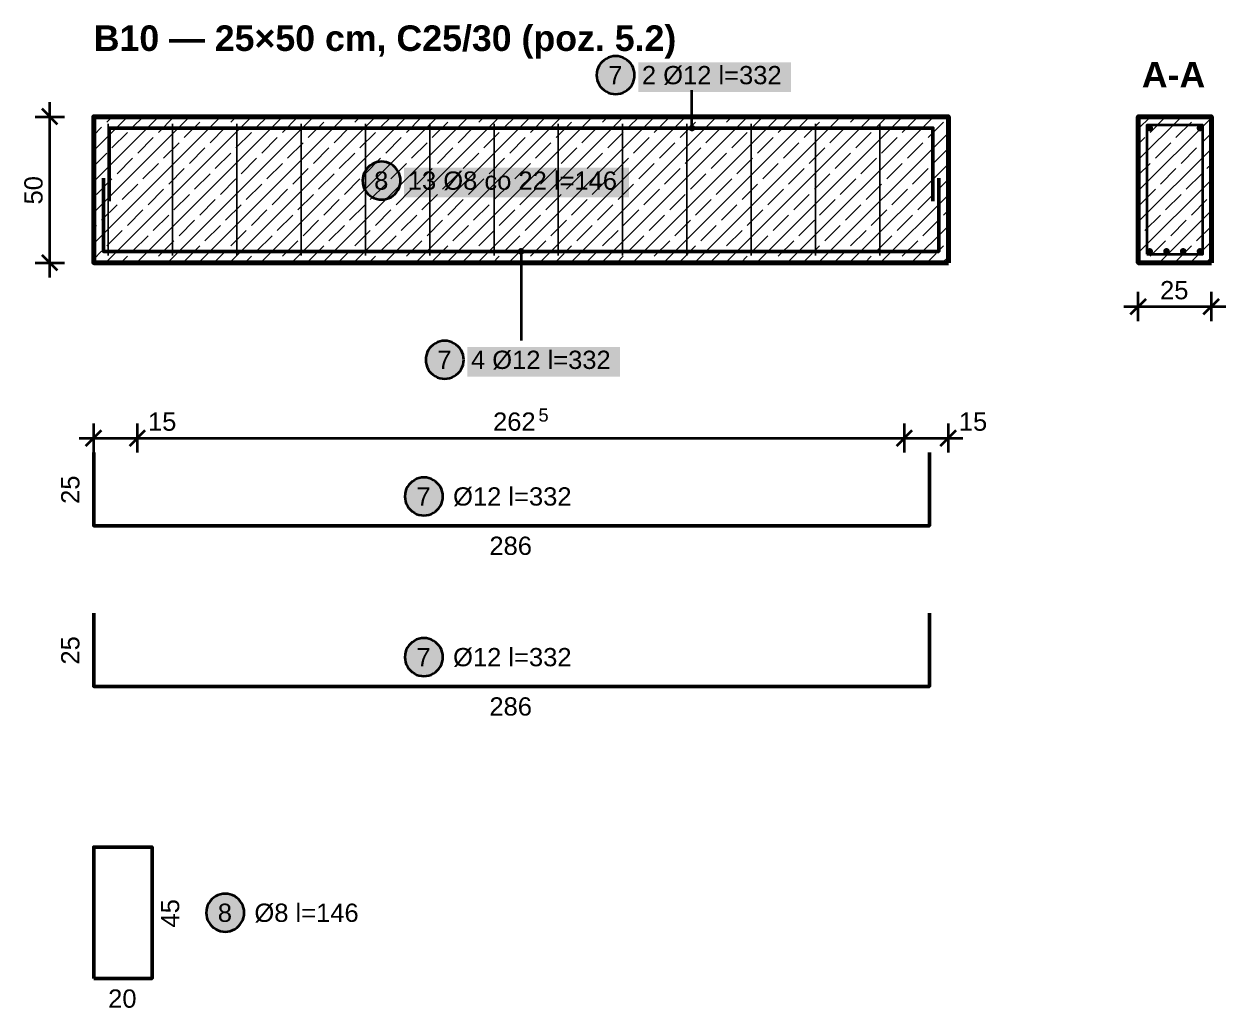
# Model space of a CAD drawing. Header units: metres. Extents: x 0.1 to 11.3, y -15.7 to -0.1.
# Drawn here: x 0.062 to 4.175, y -15.681 to -12.313 of the extents above; entities that cross this region are included whole.
import ezdxf

# ---------------------------------------------------------------- set-up
doc = ezdxf.new("R2010")
doc.units = ezdxf.units.M
for name, color, linetype, lineweight in [('A-KRESKOWANIE', 8, 'Continuous', 18), ('A-MASKA', 7, 'Continuous', 18), ('A-OPISY', 2, 'Continuous', 25), ('K-KONSTR', 7, 'Continuous', 50), ('K-WYMIARY', 1, 'Continuous', 25), ('K-ZBROJENIE', 1, 'Continuous', 100), ('K-ZBROJENIE-OPIS', 2, 'Continuous', 25)]:
    doc.layers.add(name, color=color, linetype=linetype, lineweight=lineweight)
doc.styles.add('PL_ARIAL', font='arial.ttf')
doc.styles.add('PL_ARIAL_B', font='arialbd.ttf')

msp = doc.modelspace()

# ---------------------------------------------------------------- hatches: boundary and pattern name
at = {"layer": 'A-MASKA', "true_color": 0xffffff}
for points in [[(2.1637, -12.5452), (2.6863, -12.5452), (2.6863, -12.444), (2.1637, -12.444)], [(1.3625, -12.9062), (2.1325, -12.9062), (2.1325, -12.805), (1.3625, -12.805)], [(1.5787, -13.5197), (2.1013, -13.5197), (2.1013, -13.4185), (1.5787, -13.4185)]]:
    msp.add_hatch(color=7, dxfattribs=at).paths.add_polyline_path(points)
at = {"layer": 'K-ZBROJENIE', "true_color": 0x000000}
for points in [[(3.9252, -12.669), (3.9252, -12.6701), (3.925, -12.6712), (3.9248, -12.6723), (3.9244, -12.6733), (3.9239, -12.6743), (3.9234, -12.6753), (3.9227, -12.6761), (3.922, -12.677), (3.9211, -12.6777), (3.9203, -12.6784), (3.9193, -12.6789), (3.9183, -12.6794), (3.9173, -12.6798), (3.9162, -12.68), (3.9151, -12.6802), (3.914, -12.6802), (3.9129, -12.6802), (3.9118, -12.68), (3.9107, -12.6798), (3.9097, -12.6794), (3.9087, -12.6789), (3.9077, -12.6784), (3.9069, -12.6777), (3.906, -12.677), (3.9053, -12.6761), (3.9046, -12.6753), (3.9041, -12.6743), (3.9036, -12.6733), (3.9032, -12.6723), (3.903, -12.6712), (3.9028, -12.6701), (3.9027, -12.669), (3.9028, -12.6679), (3.903, -12.6668), (3.9032, -12.6657), (3.9036, -12.6647), (3.9041, -12.6637), (3.9046, -12.6627), (3.9053, -12.6619), (3.906, -12.661), (3.9069, -12.6603), (3.9077, -12.6596), (3.9087, -12.6591), (3.9097, -12.6586), (3.9107, -12.6582), (3.9118, -12.658), (3.9129, -12.6578), (3.914, -12.6577), (3.9151, -12.6578), (3.9162, -12.658), (3.9173, -12.6582), (3.9183, -12.6586), (3.9193, -12.6591), (3.9203, -12.6596), (3.9211, -12.6603), (3.922, -12.661), (3.9227, -12.6619), (3.9234, -12.6627), (3.9239, -12.6637), (3.9244, -12.6647), (3.9248, -12.6657), (3.925, -12.6668), (3.9252, -12.6679)], [(4.0972, -12.669), (4.0972, -12.6701), (4.097, -12.6712), (4.0968, -12.6723), (4.0964, -12.6733), (4.0959, -12.6743), (4.0954, -12.6753), (4.0947, -12.6761), (4.094, -12.677), (4.0931, -12.6777), (4.0923, -12.6784), (4.0913, -12.6789), (4.0903, -12.6794), (4.0893, -12.6798), (4.0882, -12.68), (4.0871, -12.6802), (4.086, -12.6802), (4.0849, -12.6802), (4.0838, -12.68), (4.0827, -12.6798), (4.0817, -12.6794), (4.0807, -12.6789), (4.0797, -12.6784), (4.0789, -12.6777), (4.078, -12.677), (4.0773, -12.6761), (4.0766, -12.6753), (4.0761, -12.6743), (4.0756, -12.6733), (4.0752, -12.6723), (4.075, -12.6712), (4.0748, -12.6701), (4.0747, -12.669), (4.0748, -12.6679), (4.075, -12.6668), (4.0752, -12.6657), (4.0756, -12.6647), (4.0761, -12.6637), (4.0766, -12.6627), (4.0773, -12.6619), (4.078, -12.661), (4.0789, -12.6603), (4.0797, -12.6596), (4.0807, -12.6591), (4.0817, -12.6586), (4.0827, -12.6582), (4.0838, -12.658), (4.0849, -12.6578), (4.086, -12.6577), (4.0871, -12.6578), (4.0882, -12.658), (4.0893, -12.6582), (4.0903, -12.6586), (4.0913, -12.6591), (4.0923, -12.6596), (4.0931, -12.6603), (4.094, -12.661), (4.0947, -12.6619), (4.0954, -12.6627), (4.0959, -12.6637), (4.0964, -12.6647), (4.0968, -12.6657), (4.097, -12.6668), (4.0972, -12.6679)], [(3.9252, -13.091), (3.9252, -13.0921), (3.925, -13.0932), (3.9248, -13.0943), (3.9244, -13.0953), (3.9239, -13.0963), (3.9234, -13.0973), (3.9227, -13.0981), (3.922, -13.099), (3.9211, -13.0997), (3.9203, -13.1004), (3.9193, -13.1009), (3.9183, -13.1014), (3.9173, -13.1018), (3.9162, -13.102), (3.9151, -13.1022), (3.914, -13.1022), (3.9129, -13.1022), (3.9118, -13.102), (3.9107, -13.1018), (3.9097, -13.1014), (3.9087, -13.1009), (3.9077, -13.1004), (3.9069, -13.0997), (3.906, -13.099), (3.9053, -13.0981), (3.9046, -13.0973), (3.9041, -13.0963), (3.9036, -13.0953), (3.9032, -13.0943), (3.903, -13.0932), (3.9028, -13.0921), (3.9027, -13.091), (3.9028, -13.0899), (3.903, -13.0888), (3.9032, -13.0877), (3.9036, -13.0867), (3.9041, -13.0857), (3.9046, -13.0847), (3.9053, -13.0839), (3.906, -13.083), (3.9069, -13.0823), (3.9077, -13.0816), (3.9087, -13.0811), (3.9097, -13.0806), (3.9107, -13.0802), (3.9118, -13.08), (3.9129, -13.0798), (3.914, -13.0797), (3.9151, -13.0798), (3.9162, -13.08), (3.9173, -13.0802), (3.9183, -13.0806), (3.9193, -13.0811), (3.9203, -13.0816), (3.9211, -13.0823), (3.922, -13.083), (3.9227, -13.0839), (3.9234, -13.0847), (3.9239, -13.0857), (3.9244, -13.0867), (3.9248, -13.0877), (3.925, -13.0888), (3.9252, -13.0899)], [(3.9826, -13.091), (3.9825, -13.0921), (3.9824, -13.0932), (3.9821, -13.0943), (3.9817, -13.0953), (3.9813, -13.0963), (3.9807, -13.0973), (3.98, -13.0981), (3.9793, -13.099), (3.9785, -13.0997), (3.9776, -13.1004), (3.9766, -13.1009), (3.9756, -13.1014), (3.9746, -13.1018), (3.9735, -13.102), (3.9724, -13.1022), (3.9713, -13.1022), (3.9702, -13.1022), (3.9691, -13.102), (3.9681, -13.1018), (3.967, -13.1014), (3.966, -13.1009), (3.9651, -13.1004), (3.9642, -13.0997), (3.9634, -13.099), (3.9626, -13.0981), (3.962, -13.0973), (3.9614, -13.0963), (3.9609, -13.0953), (3.9606, -13.0943), (3.9603, -13.0932), (3.9601, -13.0921), (3.9601, -13.091), (3.9601, -13.0899), (3.9603, -13.0888), (3.9606, -13.0877), (3.9609, -13.0867), (3.9614, -13.0857), (3.962, -13.0847), (3.9626, -13.0839), (3.9634, -13.083), (3.9642, -13.0823), (3.9651, -13.0816), (3.966, -13.0811), (3.967, -13.0806), (3.9681, -13.0802), (3.9691, -13.08), (3.9702, -13.0798), (3.9713, -13.0797), (3.9724, -13.0798), (3.9735, -13.08), (3.9746, -13.0802), (3.9756, -13.0806), (3.9766, -13.0811), (3.9776, -13.0816), (3.9785, -13.0823), (3.9793, -13.083), (3.98, -13.0839), (3.9807, -13.0847), (3.9813, -13.0857), (3.9817, -13.0867), (3.9821, -13.0877), (3.9824, -13.0888), (3.9825, -13.0899)], [(4.0399, -13.091), (4.0399, -13.0921), (4.0397, -13.0932), (4.0394, -13.0943), (4.0391, -13.0953), (4.0386, -13.0963), (4.038, -13.0973), (4.0374, -13.0981), (4.0366, -13.099), (4.0358, -13.0997), (4.0349, -13.1004), (4.034, -13.1009), (4.033, -13.1014), (4.0319, -13.1018), (4.0309, -13.102), (4.0298, -13.1022), (4.0287, -13.1022), (4.0276, -13.1022), (4.0265, -13.102), (4.0254, -13.1018), (4.0244, -13.1014), (4.0234, -13.1009), (4.0224, -13.1004), (4.0215, -13.0997), (4.0207, -13.099), (4.02, -13.0981), (4.0193, -13.0973), (4.0187, -13.0963), (4.0183, -13.0953), (4.0179, -13.0943), (4.0176, -13.0932), (4.0175, -13.0921), (4.0174, -13.091), (4.0175, -13.0899), (4.0176, -13.0888), (4.0179, -13.0877), (4.0183, -13.0867), (4.0187, -13.0857), (4.0193, -13.0847), (4.02, -13.0839), (4.0207, -13.083), (4.0215, -13.0823), (4.0224, -13.0816), (4.0234, -13.0811), (4.0244, -13.0806), (4.0254, -13.0802), (4.0265, -13.08), (4.0276, -13.0798), (4.0287, -13.0797), (4.0298, -13.0798), (4.0309, -13.08), (4.0319, -13.0802), (4.033, -13.0806), (4.034, -13.0811), (4.0349, -13.0816), (4.0358, -13.0823), (4.0366, -13.083), (4.0374, -13.0839), (4.038, -13.0847), (4.0386, -13.0857), (4.0391, -13.0867), (4.0394, -13.0877), (4.0397, -13.0888), (4.0399, -13.0899)], [(4.0972, -13.091), (4.0972, -13.0921), (4.097, -13.0932), (4.0968, -13.0943), (4.0964, -13.0953), (4.0959, -13.0963), (4.0954, -13.0973), (4.0947, -13.0981), (4.094, -13.099), (4.0931, -13.0997), (4.0923, -13.1004), (4.0913, -13.1009), (4.0903, -13.1014), (4.0893, -13.1018), (4.0882, -13.102), (4.0871, -13.1022), (4.086, -13.1022), (4.0849, -13.1022), (4.0838, -13.102), (4.0827, -13.1018), (4.0817, -13.1014), (4.0807, -13.1009), (4.0797, -13.1004), (4.0789, -13.0997), (4.078, -13.099), (4.0773, -13.0981), (4.0766, -13.0973), (4.0761, -13.0963), (4.0756, -13.0953), (4.0752, -13.0943), (4.075, -13.0932), (4.0748, -13.0921), (4.0747, -13.091), (4.0748, -13.0899), (4.075, -13.0888), (4.0752, -13.0877), (4.0756, -13.0867), (4.0761, -13.0857), (4.0766, -13.0847), (4.0773, -13.0839), (4.078, -13.083), (4.0789, -13.0823), (4.0797, -13.0816), (4.0807, -13.0811), (4.0817, -13.0806), (4.0827, -13.0802), (4.0838, -13.08), (4.0849, -13.0798), (4.086, -13.0797), (4.0871, -13.0798), (4.0882, -13.08), (4.0893, -13.0802), (4.0903, -13.0806), (4.0913, -13.0811), (4.0923, -13.0816), (4.0931, -13.0823), (4.094, -13.083), (4.0947, -13.0839), (4.0954, -13.0847), (4.0959, -13.0857), (4.0964, -13.0867), (4.0968, -13.0877), (4.097, -13.0888), (4.0972, -13.0899)]]:
    msp.add_hatch(color=7, dxfattribs=at).paths.add_polyline_path(points)
at = {"layer": 'K-ZBROJENIE-OPIS', "true_color": 0xffffff}
for points in [[(2.1512, -12.4877), (2.1507, -12.4793), (2.149, -12.4709), (2.1463, -12.4629), (2.1425, -12.4552), (2.1378, -12.4482), (2.1322, -12.4418), (2.1258, -12.4362), (2.1187, -12.4315), (2.1111, -12.4277), (2.1031, -12.425), (2.0947, -12.4233), (2.0862, -12.4227), (2.0778, -12.4233), (2.0694, -12.425), (2.0614, -12.4277), (2.0537, -12.4315), (2.0467, -12.4362), (2.0403, -12.4418), (2.0347, -12.4482), (2.03, -12.4552), (2.0262, -12.4629), (2.0235, -12.4709), (2.0218, -12.4793), (2.0212, -12.4877), (2.0218, -12.4962), (2.0235, -12.5046), (2.0262, -12.5126), (2.03, -12.5202), (2.0347, -12.5273), (2.0403, -12.5337), (2.0467, -12.5393), (2.0537, -12.544), (2.0614, -12.5478), (2.0694, -12.5505), (2.0778, -12.5522), (2.0862, -12.5527), (2.0947, -12.5522), (2.1031, -12.5505), (2.1111, -12.5478), (2.1187, -12.544), (2.1258, -12.5393), (2.1322, -12.5337), (2.1378, -12.5273), (2.1425, -12.5202), (2.1463, -12.5126), (2.149, -12.5046), (2.1507, -12.4962)], [(1.35, -12.8487), (1.3495, -12.8403), (1.3478, -12.8319), (1.3451, -12.8239), (1.3413, -12.8162), (1.3366, -12.8092), (1.331, -12.8028), (1.3246, -12.7972), (1.3175, -12.7925), (1.3099, -12.7887), (1.3018, -12.786), (1.2935, -12.7843), (1.285, -12.7837), (1.2765, -12.7843), (1.2682, -12.786), (1.2601, -12.7887), (1.2525, -12.7925), (1.2455, -12.7972), (1.2391, -12.8028), (1.2335, -12.8092), (1.2287, -12.8162), (1.225, -12.8239), (1.2222, -12.8319), (1.2206, -12.8403), (1.22, -12.8487), (1.2206, -12.8572), (1.2222, -12.8656), (1.225, -12.8736), (1.2287, -12.8812), (1.2335, -12.8883), (1.2391, -12.8947), (1.2455, -12.9003), (1.2525, -12.905), (1.2601, -12.9088), (1.2682, -12.9115), (1.2765, -12.9132), (1.285, -12.9137), (1.2935, -12.9132), (1.3018, -12.9115), (1.3099, -12.9088), (1.3175, -12.905), (1.3246, -12.9003), (1.331, -12.8947), (1.3366, -12.8883), (1.3413, -12.8812), (1.3451, -12.8736), (1.3478, -12.8656), (1.3495, -12.8572)], [(1.5662, -13.4622), (1.5657, -13.4538), (1.564, -13.4454), (1.5613, -13.4374), (1.5575, -13.4297), (1.5528, -13.4227), (1.5472, -13.4163), (1.5408, -13.4107), (1.5337, -13.406), (1.5261, -13.4022), (1.5181, -13.3995), (1.5097, -13.3978), (1.5012, -13.3972), (1.4928, -13.3978), (1.4844, -13.3995), (1.4764, -13.4022), (1.4687, -13.406), (1.4617, -13.4107), (1.4553, -13.4163), (1.4497, -13.4227), (1.445, -13.4297), (1.4412, -13.4374), (1.4385, -13.4454), (1.4368, -13.4538), (1.4362, -13.4622), (1.4368, -13.4707), (1.4385, -13.4791), (1.4412, -13.4871), (1.445, -13.4947), (1.4497, -13.5018), (1.4553, -13.5082), (1.4617, -13.5138), (1.4687, -13.5185), (1.4764, -13.5223), (1.4844, -13.525), (1.4928, -13.5267), (1.5012, -13.5272), (1.5097, -13.5267), (1.5181, -13.525), (1.5261, -13.5223), (1.5337, -13.5185), (1.5408, -13.5138), (1.5472, -13.5082), (1.5528, -13.5018), (1.5575, -13.4947), (1.5613, -13.4871), (1.564, -13.4791), (1.5657, -13.4707)], [(1.495, -13.93), (1.4944, -13.9215), (1.4928, -13.9132), (1.4901, -13.9051), (1.4863, -13.8975), (1.4816, -13.8904), (1.476, -13.884), (1.4696, -13.8784), (1.4625, -13.8737), (1.4549, -13.8699), (1.4468, -13.8672), (1.4385, -13.8656), (1.43, -13.865), (1.4215, -13.8656), (1.4132, -13.8672), (1.4051, -13.8699), (1.3975, -13.8737), (1.3904, -13.8784), (1.384, -13.884), (1.3784, -13.8904), (1.3737, -13.8975), (1.3699, -13.9051), (1.3672, -13.9132), (1.3656, -13.9215), (1.365, -13.93), (1.3656, -13.9385), (1.3672, -13.9468), (1.3699, -13.9549), (1.3737, -13.9625), (1.3784, -13.9696), (1.384, -13.976), (1.3904, -13.9816), (1.3975, -13.9863), (1.4051, -13.9901), (1.4132, -13.9928), (1.4215, -13.9944), (1.43, -13.995), (1.4385, -13.9944), (1.4468, -13.9928), (1.4549, -13.9901), (1.4625, -13.9863), (1.4696, -13.9816), (1.476, -13.976), (1.4816, -13.9696), (1.4863, -13.9625), (1.4901, -13.9549), (1.4928, -13.9468), (1.4944, -13.9385)], [(1.495, -14.48), (1.4944, -14.4715), (1.4928, -14.4632), (1.4901, -14.4551), (1.4863, -14.4475), (1.4816, -14.4404), (1.476, -14.434), (1.4696, -14.4284), (1.4625, -14.4237), (1.4549, -14.4199), (1.4468, -14.4172), (1.4385, -14.4156), (1.43, -14.415), (1.4215, -14.4156), (1.4132, -14.4172), (1.4051, -14.4199), (1.3975, -14.4237), (1.3904, -14.4284), (1.384, -14.434), (1.3784, -14.4404), (1.3737, -14.4475), (1.3699, -14.4551), (1.3672, -14.4632), (1.3656, -14.4715), (1.365, -14.48), (1.3656, -14.4885), (1.3672, -14.4968), (1.3699, -14.5049), (1.3737, -14.5125), (1.3784, -14.5196), (1.384, -14.526), (1.3904, -14.5316), (1.3975, -14.5363), (1.4051, -14.5401), (1.4132, -14.5428), (1.4215, -14.5444), (1.43, -14.545), (1.4385, -14.5444), (1.4468, -14.5428), (1.4549, -14.5401), (1.4625, -14.5363), (1.4696, -14.5316), (1.476, -14.526), (1.4816, -14.5196), (1.4863, -14.5125), (1.4901, -14.5049), (1.4928, -14.4968), (1.4944, -14.4885)], [(0.815, -15.355), (0.8144, -15.3465), (0.8128, -15.3382), (0.8101, -15.3301), (0.8063, -15.3225), (0.8016, -15.3154), (0.796, -15.309), (0.7896, -15.3034), (0.7825, -15.2987), (0.7749, -15.2949), (0.7668, -15.2922), (0.7585, -15.2906), (0.75, -15.29), (0.7415, -15.2906), (0.7332, -15.2922), (0.7251, -15.2949), (0.7175, -15.2987), (0.7104, -15.3034), (0.704, -15.309), (0.6984, -15.3154), (0.6937, -15.3225), (0.6899, -15.3301), (0.6872, -15.3382), (0.6856, -15.3465), (0.685, -15.355), (0.6856, -15.3635), (0.6872, -15.3718), (0.6899, -15.3799), (0.6937, -15.3875), (0.6984, -15.3946), (0.704, -15.401), (0.7104, -15.4066), (0.7175, -15.4113), (0.7251, -15.4151), (0.7332, -15.4178), (0.7415, -15.4194), (0.75, -15.42), (0.7585, -15.4194), (0.7668, -15.4178), (0.7749, -15.4151), (0.7825, -15.4113), (0.7896, -15.4066), (0.796, -15.401), (0.8016, -15.3946), (0.8063, -15.3875), (0.8101, -15.3799), (0.8128, -15.3718), (0.8144, -15.3635)]]:
    msp.add_hatch(color=7, dxfattribs=at).paths.add_polyline_path(points)
at = {"layer": 'K-ZBROJENIE-OPIS', "true_color": 0x000000}
for points in [[(2.3588, -12.669), (2.3584, -12.6661), (2.3572, -12.6634), (2.3555, -12.661), (2.3531, -12.6593), (2.3504, -12.6581), (2.3475, -12.6577), (2.3446, -12.6581), (2.3419, -12.6593), (2.3395, -12.661), (2.3378, -12.6634), (2.3366, -12.6661), (2.3363, -12.669), (2.3366, -12.6719), (2.3378, -12.6746), (2.3395, -12.677), (2.3419, -12.6787), (2.3446, -12.6799), (2.3475, -12.6802), (2.3504, -12.6799), (2.3531, -12.6787), (2.3555, -12.677), (2.3572, -12.6746), (2.3584, -12.6719)], [(1.7738, -13.091), (1.7734, -13.0881), (1.7722, -13.0854), (1.7705, -13.083), (1.7681, -13.0813), (1.7654, -13.0801), (1.7625, -13.0797), (1.7596, -13.0801), (1.7569, -13.0813), (1.7545, -13.083), (1.7528, -13.0854), (1.7516, -13.0881), (1.7513, -13.091), (1.7516, -13.0939), (1.7528, -13.0966), (1.7545, -13.099), (1.7569, -13.1007), (1.7596, -13.1019), (1.7625, -13.1022), (1.7654, -13.1019), (1.7681, -13.1007), (1.7705, -13.099), (1.7722, -13.0966), (1.7734, -13.0939)]]:
    msp.add_hatch(color=7, dxfattribs=at).paths.add_polyline_path(points)

# ---------------------------------------------------------------- linework, layer by layer
at = {"layer": 'A-KRESKOWANIE', "lineweight": 25, "ltscale": 0.025}
for points in [[(0.3, -13.0643), (0.7343, -12.63)], [(0.3, -12.9583), (0.6283, -12.63)], [(0.3, -12.8522), (0.5222, -12.63)], [(0.3, -12.7461), (0.4161, -12.63)], [(0.3, -12.6401), (0.3101, -12.63)], [(0.3, -12.6931), (0.327, -12.6661)], [(0.3404, -13.13), (0.8404, -12.63)], [(0.3447, -12.6484), (0.3631, -12.63)], [(0.4331, -12.6661), (0.4692, -12.63)], [(0.4465, -13.13), (0.9465, -12.63)], [(0.5215, -12.6837), (0.5745, -12.6307)], [(0.5525, -13.13), (1.0525, -12.63)], [(0.6099, -12.7014), (0.6629, -12.6484)], [(0.6586, -13.13), (1.1586, -12.63)], [(0.6806, -12.6307), (0.6813, -12.63)], [(0.6983, -12.7191), (0.7513, -12.6661)], [(0.7646, -13.13), (1.2646, -12.63)], [(0.769, -12.6484), (0.7874, -12.63)], [(0.8574, -12.6661), (0.8934, -12.63)], [(0.8707, -13.13), (1.3707, -12.63)], [(0.9458, -12.6837), (0.9988, -12.6307)], [(0.9768, -13.13), (1.4768, -12.63)], [(1.0341, -12.7014), (1.0872, -12.6484)], [(1.0828, -13.13), (1.5828, -12.63)], [(1.1049, -12.6307), (1.1055, -12.63)], [(1.1225, -12.7191), (1.1756, -12.6661)], [(1.1889, -13.13), (1.6889, -12.63)], [(1.1932, -12.6484), (1.2116, -12.63)], [(1.2816, -12.6661), (1.3177, -12.63)], [(1.295, -13.13), (1.795, -12.63)], [(1.37, -12.6837), (1.4231, -12.6307)], [(1.401, -13.13), (1.901, -12.63)], [(1.4584, -12.7014), (1.5114, -12.6484)], [(1.5071, -13.13), (2.0071, -12.63)], [(1.5291, -12.6307), (1.5298, -12.63)], [(1.5468, -12.7191), (1.5998, -12.6661)], [(1.6132, -13.13), (2.1132, -12.63)], [(1.6175, -12.6484), (1.6359, -12.63)], [(1.7059, -12.6661), (1.7419, -12.63)], [(1.7192, -13.13), (2.2192, -12.63)], [(1.7943, -12.6837), (1.8473, -12.6307)], [(1.8253, -13.13), (2.3253, -12.63)], [(1.8827, -12.7014), (1.9357, -12.6484)], [(1.9314, -13.13), (2.4314, -12.63)], [(1.9534, -12.6307), (1.9541, -12.63)], [(1.9711, -12.7191), (2.0241, -12.6661)], [(2.0374, -13.13), (2.5374, -12.63)], [(2.0418, -12.6484), (2.0601, -12.63)], [(2.1302, -12.6661), (2.1662, -12.63)], [(2.1435, -13.13), (2.6435, -12.63)], [(2.2185, -12.6837), (2.2716, -12.6307)], [(2.2496, -13.13), (2.7496, -12.63)], [(2.3069, -12.7014), (2.36, -12.6484)], [(2.3556, -13.13), (2.8556, -12.63)], [(2.3776, -12.6307), (2.3783, -12.63)], [(2.3953, -12.7191), (2.4484, -12.6661)], [(2.4617, -13.13), (2.9617, -12.63)], [(2.466, -12.6484), (2.4844, -12.63)], [(2.5544, -12.6661), (2.5905, -12.63)], [(2.5678, -13.13), (3.0678, -12.63)], [(2.6428, -12.6837), (2.6958, -12.6307)], [(2.6738, -13.13), (3.1738, -12.63)], [(2.7312, -12.7014), (2.7842, -12.6484)], [(2.8019, -12.6307), (2.8026, -12.63)], [(2.8196, -12.7191), (2.8726, -12.6661)], [(2.8903, -12.6484), (2.9087, -12.63)], [(2.9787, -12.6661), (3.0147, -12.63)], [(3.0671, -12.6837), (3.1201, -12.6307)], [(3.1555, -12.7014), (3.2085, -12.6484)], [(3.875, -12.7774), (4.0224, -12.63)], [(3.875, -12.6713), (3.9163, -12.63)], [(3.875, -12.8834), (4.125, -12.6334)], [(3.9156, -12.6837), (3.9686, -12.6307)], [(4.004, -12.7014), (4.057, -12.6484)], [(4.0747, -12.6307), (4.0754, -12.63)], [(0.3624, -12.7368), (0.4154, -12.6837)], [(0.4508, -12.7544), (0.5038, -12.7014)], [(0.7867, -12.7368), (0.8397, -12.6837)], [(0.875, -12.7544), (0.9281, -12.7014)], [(1.2109, -12.7368), (1.264, -12.6837)], [(1.2993, -12.7544), (1.3523, -12.7014)], [(1.6352, -12.7368), (1.6882, -12.6837)], [(1.7236, -12.7544), (1.7766, -12.7014)], [(2.0594, -12.7368), (2.1125, -12.6837)], [(2.1478, -12.7544), (2.2009, -12.7014)], [(2.4837, -12.7368), (2.5367, -12.6837)], [(2.5721, -12.7544), (2.6251, -12.7014)], [(2.7799, -13.13), (3.225, -12.6849)], [(2.908, -12.7368), (2.961, -12.6837)], [(2.9964, -12.7544), (3.0494, -12.7014)], [(3.875, -12.7243), (3.8979, -12.7014)], [(4.0924, -12.7191), (4.125, -12.6865)], [(0.5392, -12.7721), (0.5922, -12.7191)], [(0.6276, -12.7898), (0.6806, -12.7368)], [(0.9634, -12.7721), (1.0165, -12.7191)], [(1.0518, -12.7898), (1.1049, -12.7368)], [(1.3877, -12.7721), (1.4407, -12.7191)], [(1.4761, -12.7898), (1.5291, -12.7368)], [(1.812, -12.7721), (1.865, -12.7191)], [(1.9003, -12.7898), (1.9534, -12.7368)], [(2.2362, -12.7721), (2.2893, -12.7191)], [(2.3246, -12.7898), (2.3776, -12.7368)], [(2.6605, -12.7721), (2.7135, -12.7191)], [(2.7489, -12.7898), (2.8019, -12.7368)], [(3.0848, -12.7721), (3.1378, -12.7191)], [(3.1731, -12.7898), (3.225, -12.7379)], [(3.875, -12.9895), (4.125, -12.7395)], [(3.9333, -12.7721), (3.9863, -12.7191)], [(4.0217, -12.7898), (4.0747, -12.7368)], [(0.3, -12.7992), (0.3447, -12.7544)], [(0.3801, -12.8251), (0.4331, -12.7721)], [(0.4685, -12.8428), (0.5215, -12.7898)], [(0.7159, -12.8075), (0.769, -12.7544)], [(0.8043, -12.8251), (0.8574, -12.7721)], [(0.8927, -12.8428), (0.9458, -12.7898)], [(1.1402, -12.8075), (1.1932, -12.7544)], [(1.2286, -12.8251), (1.2816, -12.7721)], [(1.317, -12.8428), (1.37, -12.7898)], [(1.5645, -12.8075), (1.6175, -12.7544)], [(1.6529, -12.8251), (1.7059, -12.7721)], [(1.7413, -12.8428), (1.7943, -12.7898)], [(1.9887, -12.8075), (2.0418, -12.7544)], [(2.0771, -12.8251), (2.1302, -12.7721)], [(2.1655, -12.8428), (2.2185, -12.7898)], [(2.413, -12.8075), (2.466, -12.7544)], [(2.5014, -12.8251), (2.5544, -12.7721)], [(2.5898, -12.8428), (2.6428, -12.7898)], [(2.8373, -12.8075), (2.8903, -12.7544)], [(2.886, -13.13), (3.225, -12.791)], [(2.9257, -12.8251), (2.9787, -12.7721)], [(3.014, -12.8428), (3.0671, -12.7898)], [(3.875, -12.8304), (3.9156, -12.7898)], [(4.1101, -12.8075), (4.125, -12.7925)], [(0.5568, -12.8605), (0.6099, -12.8075)], [(0.6452, -12.8782), (0.6983, -12.8251)], [(0.9811, -12.8605), (1.0341, -12.8075)], [(1.0695, -12.8782), (1.1225, -12.8251)], [(1.4054, -12.8605), (1.4584, -12.8075)], [(1.4938, -12.8782), (1.5468, -12.8251)], [(1.8296, -12.8605), (1.8827, -12.8075)], [(1.918, -12.8782), (1.9711, -12.8251)], [(2.2539, -12.8605), (2.3069, -12.8075)], [(2.3423, -12.8782), (2.3953, -12.8251)], [(2.6782, -12.8605), (2.7312, -12.8075)], [(2.7666, -12.8782), (2.8196, -12.8251)], [(3.1024, -12.8605), (3.1555, -12.8075)], [(3.951, -12.8605), (4.004, -12.8075)], [(4.0393, -12.8782), (4.0924, -12.8251)], [(0.3094, -12.8959), (0.3624, -12.8428)], [(0.3977, -12.9135), (0.4508, -12.8605)], [(0.7336, -12.8959), (0.7867, -12.8428)], [(0.822, -12.9135), (0.875, -12.8605)], [(1.1579, -12.8959), (1.2109, -12.8428)], [(1.2463, -12.9135), (1.2993, -12.8605)], [(1.5822, -12.8959), (1.6352, -12.8428)], [(1.6705, -12.9135), (1.7236, -12.8605)], [(2.0064, -12.8959), (2.0594, -12.8428)], [(2.0948, -12.9135), (2.1478, -12.8605)], [(2.4307, -12.8959), (2.4837, -12.8428)], [(2.5191, -12.9135), (2.5721, -12.8605)], [(2.8549, -12.8959), (2.908, -12.8428)], [(2.9433, -12.9135), (2.9964, -12.8605)], [(3.1908, -12.8782), (3.225, -12.844)], [(3.875, -13.0956), (4.125, -12.8456)], [(0.4861, -12.9312), (0.5392, -12.8782)], [(0.5745, -12.9489), (0.6276, -12.8959)], [(0.6629, -12.9666), (0.7159, -12.9135)], [(0.9104, -12.9312), (0.9634, -12.8782)], [(0.9988, -12.9489), (1.0518, -12.8959)], [(1.0872, -12.9666), (1.1402, -12.9135)], [(1.3347, -12.9312), (1.3877, -12.8782)], [(1.4231, -12.9489), (1.4761, -12.8959)], [(1.5114, -12.9666), (1.5645, -12.9135)], [(1.7589, -12.9312), (1.812, -12.8782)], [(1.8473, -12.9489), (1.9003, -12.8959)], [(1.9357, -12.9666), (1.9887, -12.9135)], [(2.1832, -12.9312), (2.2362, -12.8782)], [(2.2716, -12.9489), (2.3246, -12.8959)], [(2.36, -12.9666), (2.413, -12.9135)], [(2.6075, -12.9312), (2.6605, -12.8782)], [(2.6958, -12.9489), (2.7489, -12.8959)], [(2.7842, -12.9666), (2.8373, -12.9135)], [(2.992, -13.13), (3.225, -12.897)], [(3.0317, -12.9312), (3.0848, -12.8782)], [(3.1201, -12.9489), (3.1731, -12.8959)], [(3.8802, -12.9312), (3.9333, -12.8782)], [(3.9686, -12.9489), (4.0217, -12.8959)], [(4.057, -12.9666), (4.1101, -12.9135)], [(0.327, -12.9842), (0.3801, -12.9312)], [(0.4154, -13.0019), (0.4685, -12.9489)], [(0.7513, -12.9842), (0.8043, -12.9312)], [(0.8397, -13.0019), (0.8927, -12.9489)], [(1.1756, -12.9842), (1.2286, -12.9312)], [(1.264, -13.0019), (1.317, -12.9489)], [(1.5998, -12.9842), (1.6529, -12.9312)], [(1.6882, -13.0019), (1.7413, -12.9489)], [(2.0241, -12.9842), (2.0771, -12.9312)], [(2.1125, -13.0019), (2.1655, -12.9489)], [(2.4484, -12.9842), (2.5014, -12.9312)], [(2.5367, -13.0019), (2.5898, -12.9489)], [(2.8726, -12.9842), (2.9257, -12.9312)], [(2.961, -13.0019), (3.014, -12.9489)], [(3.2085, -12.9666), (3.225, -12.9501)], [(3.9466, -13.13), (4.125, -12.9516)], [(0.5038, -13.0196), (0.5568, -12.9666)], [(0.5922, -13.0373), (0.6452, -12.9842)], [(0.9281, -13.0196), (0.9811, -12.9666)], [(1.0165, -13.0373), (1.0695, -12.9842)], [(1.3523, -13.0196), (1.4054, -12.9666)], [(1.4407, -13.0373), (1.4938, -12.9842)], [(1.7766, -13.0196), (1.8296, -12.9666)], [(1.865, -13.0373), (1.918, -12.9842)], [(2.2009, -13.0196), (2.2539, -12.9666)], [(2.2893, -13.0373), (2.3423, -12.9842)], [(2.6251, -13.0196), (2.6782, -12.9666)], [(2.7135, -13.0373), (2.7666, -12.9842)], [(3.0494, -13.0196), (3.1024, -12.9666)], [(3.1378, -13.0373), (3.1908, -12.9842)], [(3.8979, -13.0196), (3.951, -12.9666)], [(3.9863, -13.0373), (4.0393, -12.9842)], [(0.3, -13.0113), (0.3094, -13.0019)], [(0.3447, -13.0726), (0.3977, -13.0196)], [(0.4331, -13.0903), (0.4861, -13.0373)], [(0.6806, -13.055), (0.7336, -13.0019)], [(0.769, -13.0726), (0.822, -13.0196)], [(0.8574, -13.0903), (0.9104, -13.0373)], [(1.1049, -13.055), (1.1579, -13.0019)], [(1.1932, -13.0726), (1.2463, -13.0196)], [(1.2816, -13.0903), (1.3347, -13.0373)], [(1.5291, -13.055), (1.5822, -13.0019)], [(1.6175, -13.0726), (1.6705, -13.0196)], [(1.7059, -13.0903), (1.7589, -13.0373)], [(1.9534, -13.055), (2.0064, -13.0019)], [(2.0418, -13.0726), (2.0948, -13.0196)], [(2.1302, -13.0903), (2.1832, -13.0373)], [(2.3776, -13.055), (2.4307, -13.0019)], [(2.466, -13.0726), (2.5191, -13.0196)], [(2.5544, -13.0903), (2.6075, -13.0373)], [(2.8019, -13.055), (2.8549, -13.0019)], [(2.8903, -13.0726), (2.9433, -13.0196)], [(2.9787, -13.0903), (3.0317, -13.0373)], [(3.0981, -13.13), (3.225, -13.0031)], [(3.875, -13.0425), (3.8802, -13.0373)], [(4.0747, -13.055), (4.125, -13.0047)], [(0.5215, -13.108), (0.5745, -13.055)], [(0.6099, -13.1257), (0.6629, -13.0726)], [(0.9458, -13.108), (0.9988, -13.055)], [(1.0341, -13.1257), (1.0872, -13.0726)], [(1.37, -13.108), (1.4231, -13.055)], [(1.4584, -13.1257), (1.5114, -13.0726)], [(1.7943, -13.108), (1.8473, -13.055)], [(1.8827, -13.1257), (1.9357, -13.0726)], [(2.2185, -13.108), (2.2716, -13.055)], [(2.3069, -13.1257), (2.36, -13.0726)], [(2.6428, -13.108), (2.6958, -13.055)], [(2.7312, -13.1257), (2.7842, -13.0726)], [(3.0671, -13.108), (3.1201, -13.055)], [(3.1555, -13.1257), (3.2085, -13.0726)], [(3.9156, -13.108), (3.9686, -13.055)], [(4.004, -13.1257), (4.057, -13.0726)], [(4.0527, -13.13), (4.125, -13.0577)], [(0.3, -13.1174), (0.327, -13.0903)], [(0.3934, -13.13), (0.4154, -13.108)], [(0.7116, -13.13), (0.7513, -13.0903)], [(0.8177, -13.13), (0.8397, -13.108)], [(1.1359, -13.13), (1.1756, -13.0903)], [(1.2419, -13.13), (1.264, -13.108)], [(1.5601, -13.13), (1.5998, -13.0903)], [(1.6662, -13.13), (1.6882, -13.108)], [(1.9844, -13.13), (2.0241, -13.0903)], [(2.0905, -13.13), (2.1125, -13.108)], [(2.4087, -13.13), (2.4484, -13.0903)], [(2.5147, -13.13), (2.5367, -13.108)], [(2.8329, -13.13), (2.8726, -13.0903)], [(2.939, -13.13), (2.961, -13.108)], [(3.2042, -13.13), (3.225, -13.1092)], [(4.1057, -13.13), (4.125, -13.1107)], [(0.4995, -13.13), (0.5038, -13.1257)], [(0.9237, -13.13), (0.9281, -13.1257)], [(1.348, -13.13), (1.3523, -13.1257)], [(1.7723, -13.13), (1.7766, -13.1257)], [(2.1965, -13.13), (2.2009, -13.1257)], [(2.6208, -13.13), (2.6251, -13.1257)], [(3.0451, -13.13), (3.0494, -13.1257)], [(3.8936, -13.13), (3.8979, -13.1257)]]:
    msp.add_lwpolyline(points, dxfattribs=at)
at = {"layer": 'K-KONSTR', "lineweight": 70, "ltscale": 0.025}
for points in [[(3.225, -13.13), (3.225, -12.63), (0.3, -12.63), (0.3, -13.13)], [(4.125, -13.13), (4.125, -12.63), (3.875, -12.63), (3.875, -13.13)]]:
    msp.add_lwpolyline(points, close=True, dxfattribs=at)
at = {"layer": 'K-WYMIARY', "lineweight": 35, "ltscale": 0.025}
for points in [[(0.15, -13.18), (0.15, -12.58)], [(0.1765, -12.6565), (0.1235, -12.6035)], [(0.1, -12.63), (0.2, -12.63)], [(0.1765, -13.1565), (0.1235, -13.1035)], [(0.1, -13.13), (0.2, -13.13)], [(3.875, -13.33), (3.875, -13.23)], [(4.125, -13.33), (4.125, -13.23)], [(3.825, -13.28), (4.175, -13.28)], [(3.8485, -13.3065), (3.9015, -13.2535)], [(4.0985, -13.3065), (4.1515, -13.2535)], [(0.3, -13.78), (0.3, -13.68)], [(0.45, -13.78), (0.45, -13.68)], [(3.075, -13.78), (3.075, -13.68)], [(3.225, -13.78), (3.225, -13.68)], [(0.25, -13.73), (3.275, -13.73)], [(0.2735, -13.7565), (0.3265, -13.7035)], [(0.4235, -13.7565), (0.4765, -13.7035)], [(3.0485, -13.7565), (3.1015, -13.7035)], [(3.1985, -13.7565), (3.2515, -13.7035)]]:
    msp.add_lwpolyline(points, dxfattribs=at)
at = {"layer": 'K-ZBROJENIE', "lineweight": 25, "ltscale": 0.025}
for points in [[(0.35, -13.105), (0.35, -12.655)], [(0.57, -13.105), (0.57, -12.655)], [(0.79, -13.105), (0.79, -12.655)], [(1.01, -13.105), (1.01, -12.655)], [(1.23, -13.105), (1.23, -12.655)], [(1.45, -13.105), (1.45, -12.655)], [(1.67, -13.105), (1.67, -12.655)], [(1.89, -13.105), (1.89, -12.655)], [(2.11, -13.105), (2.11, -12.655)], [(2.33, -13.105), (2.33, -12.655)], [(2.55, -13.105), (2.55, -12.655)], [(2.77, -13.105), (2.77, -12.655)], [(2.99, -13.105), (2.99, -12.655)]]:
    msp.add_lwpolyline(points, dxfattribs=at)
at = {"layer": 'K-ZBROJENIE', "lineweight": 50, "ltscale": 0.025}
for points in [[(0.353, -12.919), (0.353, -12.669), (3.172, -12.669), (3.172, -12.919)], [(0.333, -12.841), (0.333, -13.091), (3.192, -13.091), (3.192, -12.841)], [(0.3, -13.78), (0.3, -14.03), (3.16, -14.03), (3.16, -13.78)], [(0.3, -14.33), (0.3, -14.58), (3.16, -14.58), (3.16, -14.33)]]:
    msp.add_lwpolyline(points, dxfattribs=at)
at = {"layer": 'K-ZBROJENIE', "lineweight": 35, "ltscale": 0.025}
msp.add_lwpolyline([(3.904, -13.101), (4.096, -13.101), (4.096, -12.659), (3.904, -12.659)], close=True, dxfattribs=at)
at = {"layer": 'K-ZBROJENIE', "lineweight": 50, "ltscale": 0.025}
msp.add_lwpolyline([(0.3, -15.58), (0.5, -15.58), (0.5, -15.13), (0.3, -15.13)], close=True, dxfattribs=at)
at = {"layer": 'K-ZBROJENIE-OPIS', "lineweight": 35, "ltscale": 0.025}
for points in [[(2.1512, -12.4877), (2.1507, -12.4793), (2.149, -12.4709), (2.1463, -12.4629), (2.1425, -12.4552), (2.1378, -12.4482), (2.1322, -12.4418), (2.1258, -12.4362), (2.1187, -12.4315), (2.1111, -12.4277), (2.1031, -12.425), (2.0947, -12.4233), (2.0862, -12.4227), (2.0778, -12.4233), (2.0694, -12.425), (2.0614, -12.4277), (2.0537, -12.4315), (2.0467, -12.4362), (2.0403, -12.4418), (2.0347, -12.4482), (2.03, -12.4552), (2.0262, -12.4629), (2.0235, -12.4709), (2.0218, -12.4793), (2.0212, -12.4877), (2.0218, -12.4962), (2.0235, -12.5046), (2.0262, -12.5126), (2.03, -12.5202), (2.0347, -12.5273), (2.0403, -12.5337), (2.0467, -12.5393), (2.0537, -12.544), (2.0614, -12.5478), (2.0694, -12.5505), (2.0778, -12.5522), (2.0862, -12.5527), (2.0947, -12.5522), (2.1031, -12.5505), (2.1111, -12.5478), (2.1187, -12.544), (2.1258, -12.5393), (2.1322, -12.5337), (2.1378, -12.5273), (2.1425, -12.5202), (2.1463, -12.5126), (2.149, -12.5046), (2.1507, -12.4962)], [(1.35, -12.8487), (1.3495, -12.8403), (1.3478, -12.8319), (1.3451, -12.8239), (1.3413, -12.8162), (1.3366, -12.8092), (1.331, -12.8028), (1.3246, -12.7972), (1.3175, -12.7925), (1.3099, -12.7887), (1.3018, -12.786), (1.2935, -12.7843), (1.285, -12.7837), (1.2765, -12.7843), (1.2682, -12.786), (1.2601, -12.7887), (1.2525, -12.7925), (1.2455, -12.7972), (1.2391, -12.8028), (1.2335, -12.8092), (1.2287, -12.8162), (1.225, -12.8239), (1.2222, -12.8319), (1.2206, -12.8403), (1.22, -12.8487), (1.2206, -12.8572), (1.2222, -12.8656), (1.225, -12.8736), (1.2287, -12.8812), (1.2335, -12.8883), (1.2391, -12.8947), (1.2455, -12.9003), (1.2525, -12.905), (1.2601, -12.9088), (1.2682, -12.9115), (1.2765, -12.9132), (1.285, -12.9137), (1.2935, -12.9132), (1.3018, -12.9115), (1.3099, -12.9088), (1.3175, -12.905), (1.3246, -12.9003), (1.331, -12.8947), (1.3366, -12.8883), (1.3413, -12.8812), (1.3451, -12.8736), (1.3478, -12.8656), (1.3495, -12.8572)], [(1.5662, -13.4622), (1.5657, -13.4538), (1.564, -13.4454), (1.5613, -13.4374), (1.5575, -13.4297), (1.5528, -13.4227), (1.5472, -13.4163), (1.5408, -13.4107), (1.5337, -13.406), (1.5261, -13.4022), (1.5181, -13.3995), (1.5097, -13.3978), (1.5012, -13.3972), (1.4928, -13.3978), (1.4844, -13.3995), (1.4764, -13.4022), (1.4687, -13.406), (1.4617, -13.4107), (1.4553, -13.4163), (1.4497, -13.4227), (1.445, -13.4297), (1.4412, -13.4374), (1.4385, -13.4454), (1.4368, -13.4538), (1.4362, -13.4622), (1.4368, -13.4707), (1.4385, -13.4791), (1.4412, -13.4871), (1.445, -13.4947), (1.4497, -13.5018), (1.4553, -13.5082), (1.4617, -13.5138), (1.4687, -13.5185), (1.4764, -13.5223), (1.4844, -13.525), (1.4928, -13.5267), (1.5012, -13.5272), (1.5097, -13.5267), (1.5181, -13.525), (1.5261, -13.5223), (1.5337, -13.5185), (1.5408, -13.5138), (1.5472, -13.5082), (1.5528, -13.5018), (1.5575, -13.4947), (1.5613, -13.4871), (1.564, -13.4791), (1.5657, -13.4707)], [(1.495, -13.93), (1.4944, -13.9215), (1.4928, -13.9132), (1.4901, -13.9051), (1.4863, -13.8975), (1.4816, -13.8904), (1.476, -13.884), (1.4696, -13.8784), (1.4625, -13.8737), (1.4549, -13.8699), (1.4468, -13.8672), (1.4385, -13.8656), (1.43, -13.865), (1.4215, -13.8656), (1.4132, -13.8672), (1.4051, -13.8699), (1.3975, -13.8737), (1.3904, -13.8784), (1.384, -13.884), (1.3784, -13.8904), (1.3737, -13.8975), (1.3699, -13.9051), (1.3672, -13.9132), (1.3656, -13.9215), (1.365, -13.93), (1.3656, -13.9385), (1.3672, -13.9468), (1.3699, -13.9549), (1.3737, -13.9625), (1.3784, -13.9696), (1.384, -13.976), (1.3904, -13.9816), (1.3975, -13.9863), (1.4051, -13.9901), (1.4132, -13.9928), (1.4215, -13.9944), (1.43, -13.995), (1.4385, -13.9944), (1.4468, -13.9928), (1.4549, -13.9901), (1.4625, -13.9863), (1.4696, -13.9816), (1.476, -13.976), (1.4816, -13.9696), (1.4863, -13.9625), (1.4901, -13.9549), (1.4928, -13.9468), (1.4944, -13.9385)], [(1.495, -14.48), (1.4944, -14.4715), (1.4928, -14.4632), (1.4901, -14.4551), (1.4863, -14.4475), (1.4816, -14.4404), (1.476, -14.434), (1.4696, -14.4284), (1.4625, -14.4237), (1.4549, -14.4199), (1.4468, -14.4172), (1.4385, -14.4156), (1.43, -14.415), (1.4215, -14.4156), (1.4132, -14.4172), (1.4051, -14.4199), (1.3975, -14.4237), (1.3904, -14.4284), (1.384, -14.434), (1.3784, -14.4404), (1.3737, -14.4475), (1.3699, -14.4551), (1.3672, -14.4632), (1.3656, -14.4715), (1.365, -14.48), (1.3656, -14.4885), (1.3672, -14.4968), (1.3699, -14.5049), (1.3737, -14.5125), (1.3784, -14.5196), (1.384, -14.526), (1.3904, -14.5316), (1.3975, -14.5363), (1.4051, -14.5401), (1.4132, -14.5428), (1.4215, -14.5444), (1.43, -14.545), (1.4385, -14.5444), (1.4468, -14.5428), (1.4549, -14.5401), (1.4625, -14.5363), (1.4696, -14.5316), (1.476, -14.526), (1.4816, -14.5196), (1.4863, -14.5125), (1.4901, -14.5049), (1.4928, -14.4968), (1.4944, -14.4885)], [(0.815, -15.355), (0.8144, -15.3465), (0.8128, -15.3382), (0.8101, -15.3301), (0.8063, -15.3225), (0.8016, -15.3154), (0.796, -15.309), (0.7896, -15.3034), (0.7825, -15.2987), (0.7749, -15.2949), (0.7668, -15.2922), (0.7585, -15.2906), (0.75, -15.29), (0.7415, -15.2906), (0.7332, -15.2922), (0.7251, -15.2949), (0.7175, -15.2987), (0.7104, -15.3034), (0.704, -15.309), (0.6984, -15.3154), (0.6937, -15.3225), (0.6899, -15.3301), (0.6872, -15.3382), (0.6856, -15.3465), (0.685, -15.355), (0.6856, -15.3635), (0.6872, -15.3718), (0.6899, -15.3799), (0.6937, -15.3875), (0.6984, -15.3946), (0.704, -15.401), (0.7104, -15.4066), (0.7175, -15.4113), (0.7251, -15.4151), (0.7332, -15.4178), (0.7415, -15.4194), (0.75, -15.42), (0.7585, -15.4194), (0.7668, -15.4178), (0.7749, -15.4151), (0.7825, -15.4113), (0.7896, -15.4066), (0.796, -15.401), (0.8016, -15.3946), (0.8063, -15.3875), (0.8101, -15.3799), (0.8128, -15.3718), (0.8144, -15.3635)]]:
    msp.add_lwpolyline(points, close=True, dxfattribs=at)
for points in [[(2.3475, -12.669), (2.3475, -12.539)], [(1.7625, -13.091), (1.7625, -13.396)]]:
    msp.add_lwpolyline(points, dxfattribs=at)

# ---------------------------------------------------------------- texts
at = {"layer": 'A-OPISY', "style": 'PL_ARIAL_B'}
for s, p in [('B10 — 25×50 cm, C25/30 (poz. 5.2)', (0.3, -12.405)), ('A-A', (3.887, -12.53))]:
    msp.add_text(s, height=0.0875, dxfattribs=at).set_placement(p)
at = {"layer": 'K-WYMIARY', "style": 'PL_ARIAL'}
msp.add_text('50', height=0.0625, rotation=90, dxfattribs=at).set_placement((0.125, -12.9305))
for s, height, p in [('25', 0.0625, (3.9495, -13.255)), ('15', 0.0625, (0.4858, -13.705)), ('262', 0.0625, (1.6667, -13.705)), ('5', 0.045, (1.822, -13.6737)), ('15', 0.0625, (3.2608, -13.705))]:
    msp.add_text(s, height=height, dxfattribs=at).set_placement(p)
at = {"layer": 'K-ZBROJENIE-OPIS', "style": 'PL_ARIAL'}
for s, p in [('7', (2.061, -12.519)), ('2 Ø12 l=332', (2.1762, -12.519)), ('8', (1.2598, -12.88)), ('13 Ø8 co 22 l=146', (1.375, -12.88)), ('7', (1.476, -13.4935)), ('4 Ø12 l=332', (1.5912, -13.4935)), ('7', (1.4047, -13.9612)), ('Ø12 l=332', (1.53, -13.9612)), ('286', (1.6542, -14.13)), ('7', (1.4047, -14.5112)), ('Ø12 l=332', (1.53, -14.5112)), ('286', (1.6542, -14.68)), ('8', (0.7247, -15.3862)), ('Ø8 l=146', (0.85, -15.3862)), ('20', (0.3495, -15.68))]:
    msp.add_text(s, height=0.0625, dxfattribs=at).set_placement(p)
for s, p in [('25', (0.2511, -13.9555)), ('25', (0.2511, -14.5055)), ('45', (0.5925, -15.4055))]:
    msp.add_text(s, height=0.0625, rotation=90, dxfattribs=at).set_placement(p)

doc.saveas('drawing.dxf')
